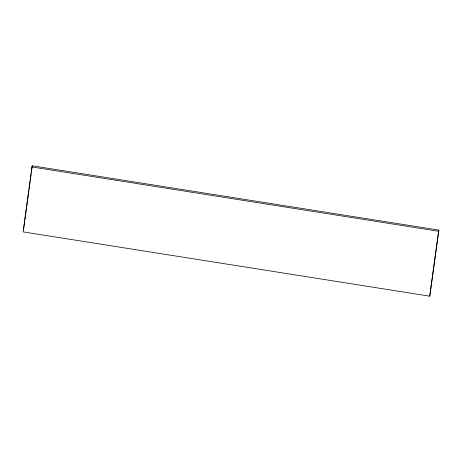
<?xml version="1.0" encoding="UTF-8"?>
<svg xmlns="http://www.w3.org/2000/svg" width="462" height="462" viewBox="0 0 462 462"><rect width="100%" height="100%" fill="white"/><g stroke="black" fill="none" stroke-linecap="round" stroke-linejoin="round"><path stroke-width="0.69" d="M31.947 166.973L23.1 231.884L429.747 296.182L438.9 230.116L32.253 165.818L31.947 166.973L438.588 231.271L438.9 230.116M23.51 230.012L24.677 221.454M24.867 220.028L26.519 207.9M26.715 206.474L28.852 190.783M29.048 189.356L30.215 180.798M30.411 179.372L31.185 173.666M31.381 172.239L32.253 165.818M429.747 296.182L438.588 231.271"/></g></svg>
